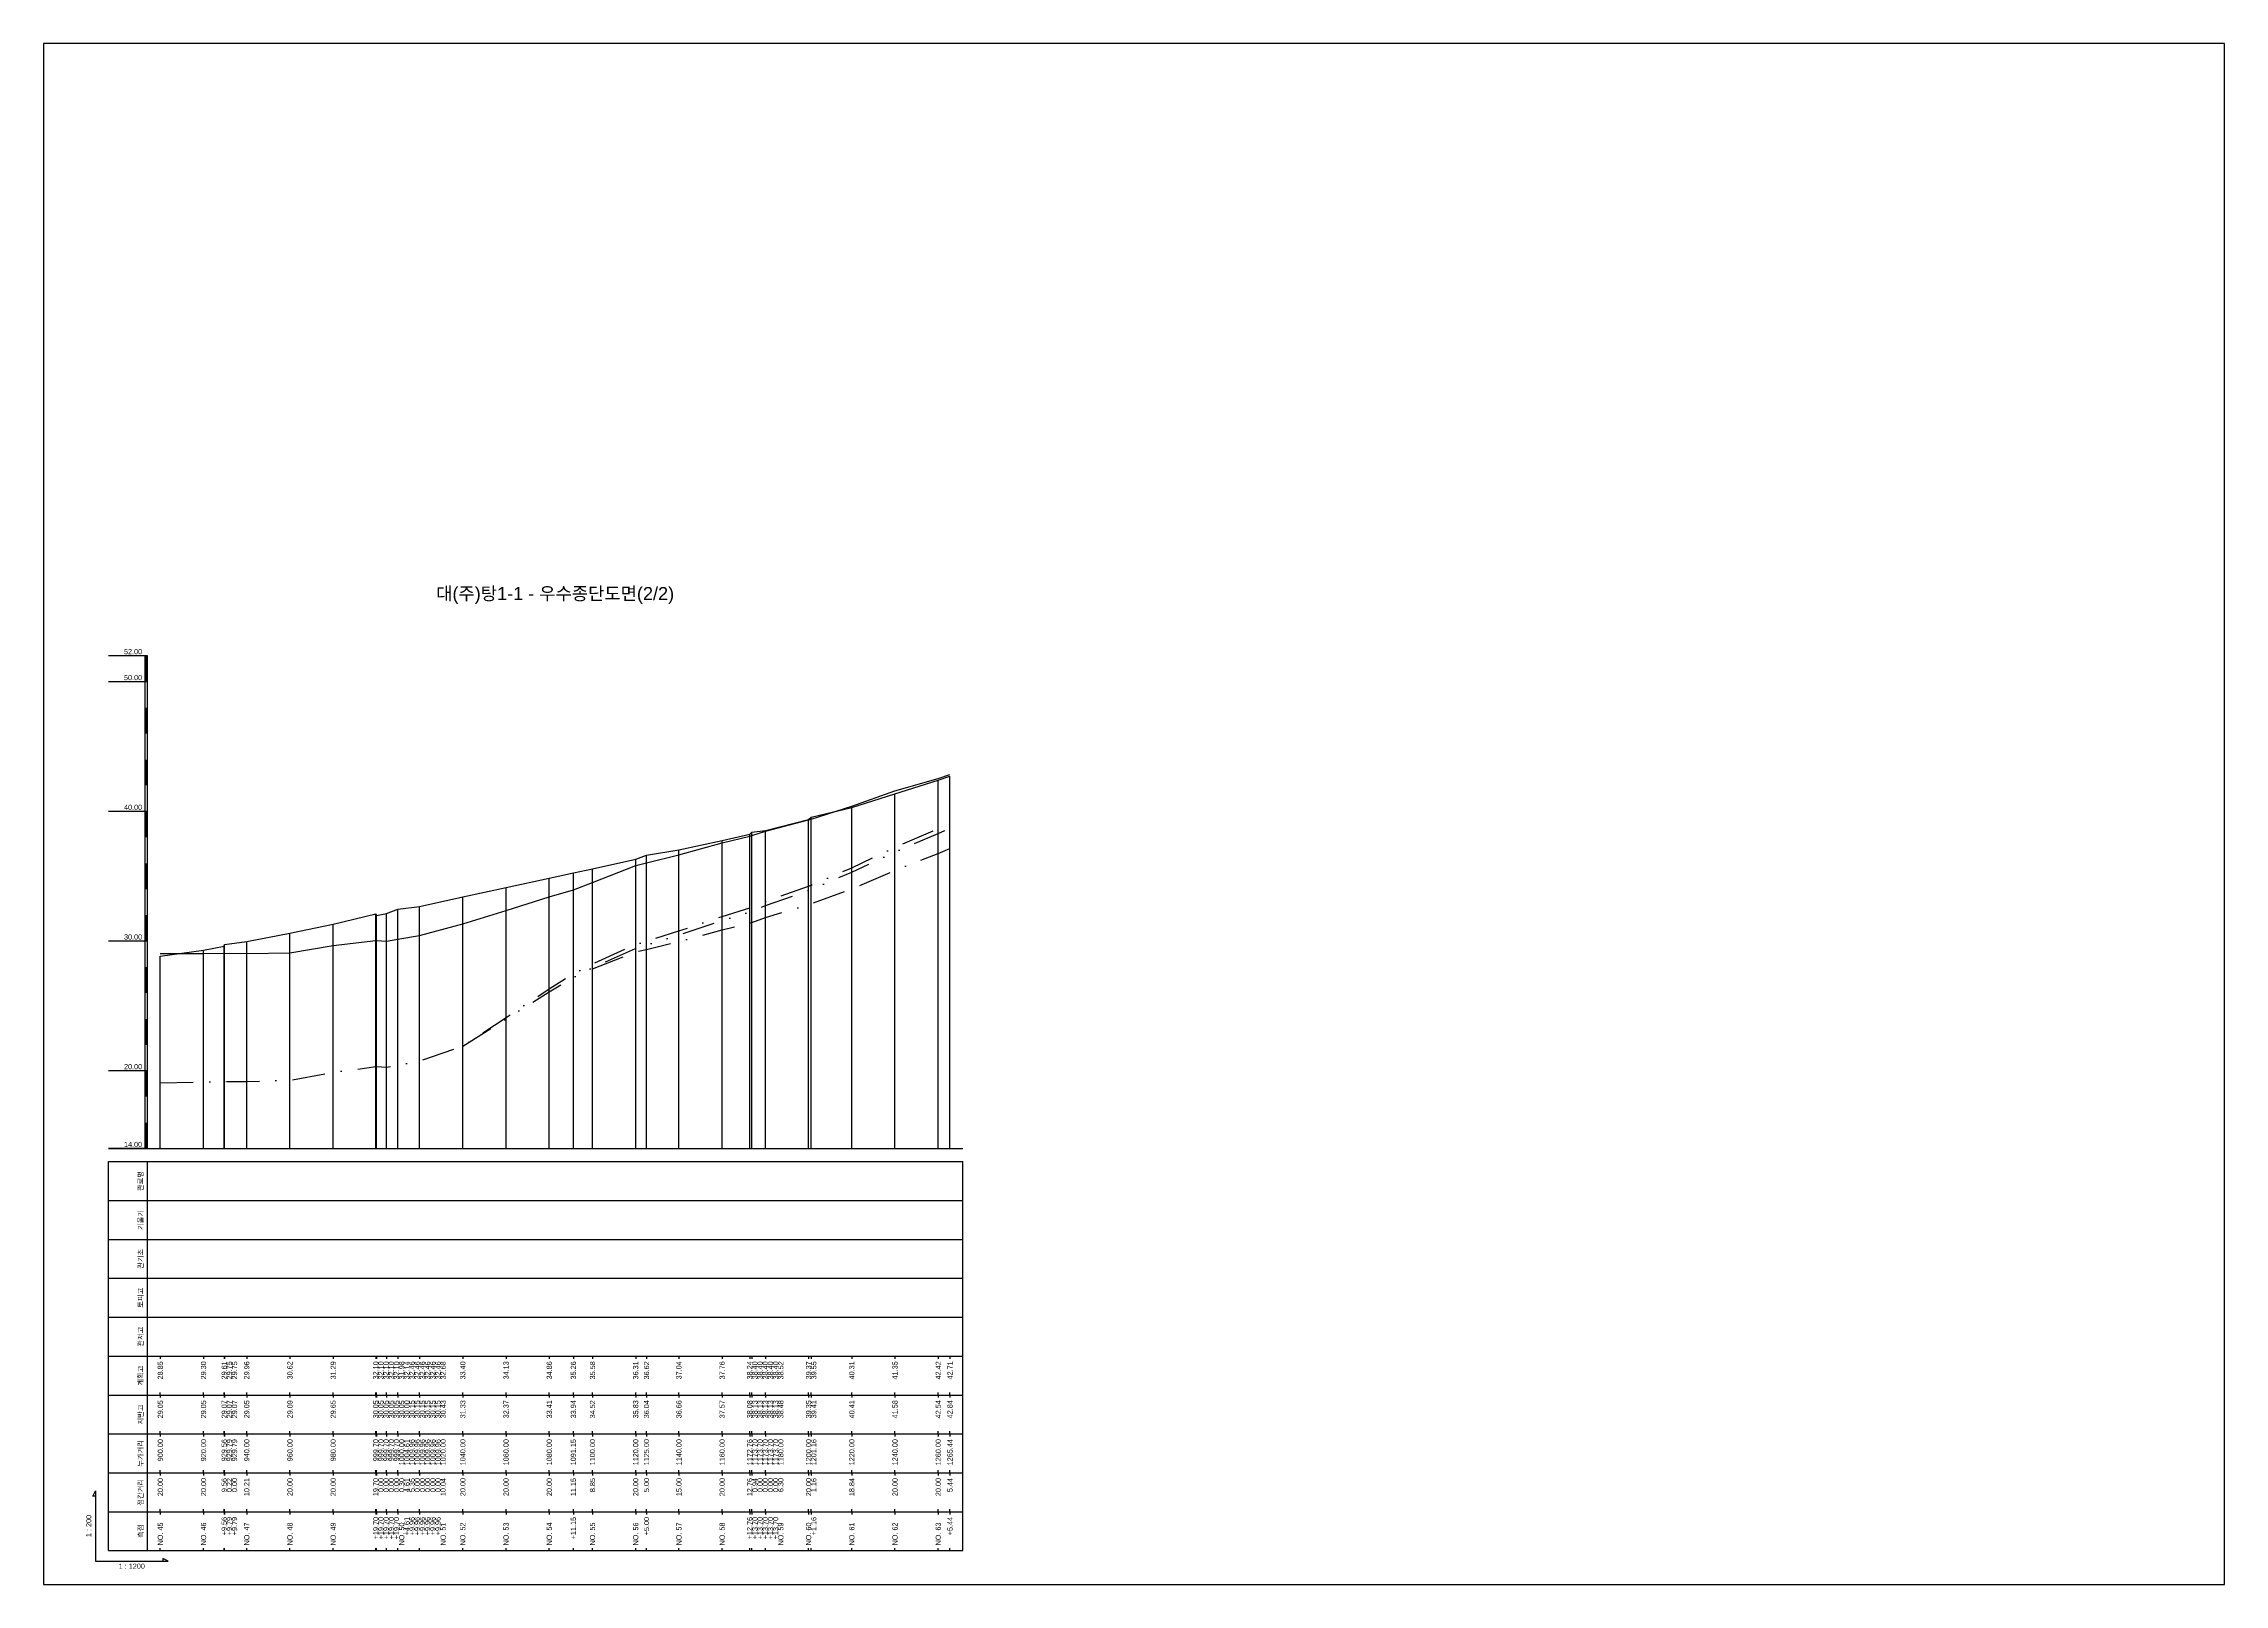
# Model space of a CAD drawing. Header units: millimetres. Extents: x -7351 to 135086, y 1419 to 5643.
# Drawn here: x 54688 to 55529, y 1419 to 2013 of the extents above; entities that cross this region are included whole.
import ezdxf
from ezdxf.enums import TextEntityAlignment as Align

# ---------------------------------------------------------------- set-up
doc = ezdxf.new("R2010")
doc.units = ezdxf.units.MM
for name, pattern in [('BORDER', [44.45, 12.7, -6.35, 12.7, -6.35, 0, -6.35]), ('DASHDOT', [25.4, 12.7, -6.35, 0, -6.35]), ('DIVIDE', [31.75, 12.7, -6.35, 0, -6.35, 0, -6.35])]:
    doc.linetypes.add(name, pattern=pattern)
for name, color, linetype in [('KZ_종단_계획선', 1, 'Continuous'), ('KZ_종단_노선명', 7, 'Continuous'), ('KZ_종단_도각', 7, 'Continuous'), ('KZ_종단_수직선', 7, 'Continuous'), ('KZ_종단_암선1', 56, 'DASHDOT'), ('KZ_종단_암선2', 4, 'DIVIDE'), ('KZ_종단_암선3', 6, 'BORDER'), ('KZ_종단_지반선', 3, 'Continuous'), ('KZ_종단_테이블문자', 7, 'Continuous'), ('KZ_종단_테이블선', 7, 'Continuous'), ('KZ_종단_폴대', 7, 'Continuous')]:
    doc.layers.add(name, color=color, linetype=linetype)
doc.styles.get("Standard").update_dxf_attribs({"font": 'arial.ttf'})

msp = doc.modelspace()

# ---------------------------------------------------------------- linework, layer by layer
at = {"layer": 'KZ_종단_계획선'}
msp.add_lwpolyline([(54733.36, 1661.27), (54733.36, 1661.27), (54750.03, 1663.52), (54758, 1665.07), (54758.18, 1665.77), (54758.18, 1665.77), (54766.69, 1666.82), (54783.36, 1670.16), (54800.03, 1673.51), (54816.45, 1677.53), (54816.45, 1677.53), (54816.45, 1677.53), (54816.45, 1677.53), (54816.45, 1677.53), (54816.69, 1676.91), (54820.53, 1677.72), (54824.99, 1679.32), (54824.99, 1679.32), (54824.99, 1679.32), (54824.99, 1679.32), (54824.99, 1679.32), (54824.99, 1679.32), (54833.36, 1680.44), (54850.03, 1684.06), (54866.69, 1687.69), (54883.36, 1691.32), (54892.66, 1693.35), (54900.03, 1694.96), (54916.69, 1698.59), (54920.86, 1700.16), (54933.36, 1702.22), (54950.03, 1705.86), (54960.66, 1708.21), (54961.45, 1709.06), (54961.45, 1709.06), (54961.45, 1709.06), (54961.45, 1709.06), (54961.45, 1709.06), (54966.69, 1709.63), (54983.36, 1713.87), (54984.33, 1714.81), (55000.03, 1718.6), (55016.69, 1723.79), (55033.36, 1729.13), (55037.89, 1730.58)], dxfattribs=at)
at = {"layer": 'KZ_종단_도각'}
msp.add_lwpolyline([(54688.36, 1419.04), (55529.36, 1419.04), (55529.36, 2013.04), (54688.36, 2013.04)], close=True, dxfattribs=at)
at = {"layer": 'KZ_종단_수직선'}
for p, q in [((55033.36, 1587.04), (55033.36, 1729.13)), ((55037.89, 1587.04), (55037.89, 1730.58)), ((55000.03, 1587.04), (55000.03, 1718.6)), ((55016.69, 1587.04), (55016.69, 1723.79)), ((54960.66, 1587.04), (54960.66, 1708.21)), ((54961.44, 1587.04), (54961.44, 1709.06)), ((54961.44, 1587.04), (54961.44, 1709.06)), ((54961.44, 1587.04), (54961.44, 1709.06)), ((54961.44, 1587.04), (54961.44, 1709.06)), ((54961.44, 1587.04), (54961.44, 1709.06)), ((54966.69, 1587.04), (54966.69, 1709.63)), ((54983.36, 1587.04), (54983.36, 1713.87)), ((54984.33, 1587.04), (54984.33, 1714.81)), ((54920.86, 1587.04), (54920.86, 1700.16)), ((54933.36, 1587.04), (54933.36, 1702.22)), ((54950.03, 1587.04), (54950.03, 1705.86)), ((54883.36, 1587.04), (54883.36, 1691.32)), ((54892.65, 1587.04), (54892.65, 1693.35)), ((54900.03, 1587.04), (54900.03, 1694.96)), ((54916.69, 1587.04), (54916.69, 1698.59)), ((54850.03, 1587.04), (54850.03, 1684.06)), ((54866.69, 1587.04), (54866.69, 1687.69)), ((54816.44, 1587.04), (54816.44, 1677.53)), ((54816.44, 1587.04), (54816.44, 1677.53)), ((54816.44, 1587.04), (54816.44, 1677.53)), ((54816.44, 1587.04), (54816.44, 1677.53)), ((54816.44, 1587.04), (54816.44, 1677.53)), ((54816.69, 1587.04), (54816.69, 1676.91)), ((54820.53, 1587.04), (54820.53, 1677.72)), ((54824.99, 1587.04), (54824.99, 1679.32)), ((54824.99, 1587.04), (54824.99, 1679.32)), ((54824.99, 1587.04), (54824.99, 1679.32)), ((54824.99, 1587.04), (54824.99, 1679.32)), ((54824.99, 1587.04), (54824.99, 1679.32)), ((54824.99, 1587.04), (54824.99, 1679.32)), ((54833.36, 1587.04), (54833.36, 1680.44)), ((54758.18, 1587.04), (54758.18, 1665.77)), ((54758.18, 1587.04), (54758.18, 1665.77)), ((54766.69, 1587.04), (54766.69, 1666.82)), ((54783.36, 1587.04), (54783.36, 1670.16)), ((54800.03, 1587.04), (54800.03, 1673.51)), ((54733.36, 1587.04), (54733.36, 1661.27)), ((54750.03, 1587.04), (54750.03, 1663.52)), ((54757.99, 1587.04), (54757.99, 1665.07))]:
    msp.add_line(p, q, dxfattribs=at)
at = {"layer": 'KZ_종단_암선1', "flags": 128}
msp.add_lwpolyline([(54733.36, 1612.46), (54750.03, 1612.66), (54757.99, 1612.88), (54758.18, 1612.88), (54758.18, 1612.88), (54766.69, 1612.95), (54783.36, 1613.37), (54800.03, 1616.43), (54816.44, 1618.64), (54816.44, 1618.64), (54816.44, 1618.64), (54816.44, 1618.64), (54816.44, 1618.64), (54816.69, 1618.67), (54820.53, 1618.43), (54824.99, 1619.25), (54824.99, 1619.25), (54824.99, 1619.25), (54824.99, 1619.25), (54824.99, 1619.25), (54824.99, 1619.25), (54833.36, 1620.78), (54850.03, 1626.64), (54866.69, 1637.61), (54883.36, 1648.61), (54892.65, 1654.5), (54900.03, 1658.18), (54916.69, 1665.78), (54920.86, 1667.07), (54933.36, 1670.95), (54950.03, 1676.52), (54960.66, 1679.83), (54961.44, 1680.15), (54961.44, 1680.15), (54961.44, 1680.15), (54961.44, 1680.15), (54961.44, 1680.15), (54966.69, 1682.34), (54983.36, 1688.24), (54984.33, 1688.65), (55000.03, 1695.33), (55016.69, 1703.24), (55033.36, 1710.37), (55037.89, 1712.49)], dxfattribs=at)
at = {"layer": 'KZ_종단_암선2', "flags": 128}
msp.add_lwpolyline([(54850.03, 1626.54), (54866.69, 1637), (54883.36, 1647.49), (54892.65, 1653.1), (54900.03, 1656.73), (54916.69, 1664.29), (54920.86, 1665.58), (54933.36, 1669.43), (54950.03, 1674.98), (54960.66, 1678.26), (54961.44, 1678.58), (54961.44, 1678.58), (54961.44, 1678.58), (54961.44, 1678.58), (54961.44, 1678.58), (54966.69, 1680.75), (54983.36, 1686.6), (54984.33, 1687.01), (55000.03, 1693.62), (55016.69, 1701.45), (55033.36, 1708.48), (55037.89, 1710.58)], dxfattribs=at)
at = {"layer": 'KZ_종단_암선3', "flags": 128}
msp.add_lwpolyline([(54900.03, 1656.33), (54916.69, 1662.82), (54920.86, 1663.84), (54933.36, 1666.89), (54950.03, 1671.36), (54960.66, 1673.98), (54961.44, 1674.26), (54961.44, 1674.26), (54961.44, 1674.26), (54961.44, 1674.26), (54961.44, 1674.26), (54966.69, 1676.12), (54983.36, 1681.04), (54984.33, 1681.4), (55000.03, 1687.22), (55016.69, 1694.33), (55033.36, 1700.76), (55037.89, 1702.71)], dxfattribs=at)
at = {"layer": 'KZ_종단_지반선', "flags": 128}
msp.add_lwpolyline([(54733.36, 1662.31), (54750.03, 1662.27), (54757.99, 1662.37), (54758.18, 1662.37), (54758.18, 1662.37), (54766.69, 1662.31), (54783.36, 1662.49), (54800.03, 1665.31), (54816.44, 1667.28), (54816.44, 1667.28), (54816.44, 1667.28), (54816.44, 1667.28), (54816.44, 1667.28), (54816.69, 1667.31), (54820.53, 1667.02), (54824.99, 1667.77), (54824.99, 1667.77), (54824.99, 1667.77), (54824.99, 1667.77), (54824.99, 1667.77), (54824.99, 1667.77), (54833.36, 1669.18), (54850.03, 1673.71), (54866.69, 1678.89), (54883.36, 1684.1), (54892.65, 1686.76), (54900.03, 1689.63), (54916.69, 1696.21), (54920.86, 1697.24), (54933.36, 1700.35), (54950.03, 1704.89), (54960.66, 1707.43), (54961.44, 1707.69), (54961.44, 1707.69), (54961.44, 1707.69), (54961.44, 1707.69), (54961.44, 1707.69), (54966.69, 1709.45), (54983.36, 1713.81), (54984.33, 1714.11), (55000.03, 1719.08), (55016.69, 1724.93), (55033.36, 1729.76), (55037.89, 1731.23)], dxfattribs=at)
at = {"layer": 'KZ_종단_테이블선'}
for p, q in [((54713.36, 1587.04), (55042.89, 1587.04)), ((54713.36, 1567.04), (54713.36, 1582.04)), ((54713.36, 1582.04), (55042.89, 1582.04)), ((54728.36, 1567.04), (54728.36, 1582.04)), ((55042.89, 1567.04), (55042.89, 1582.04)), ((54713.36, 1552.04), (54713.36, 1567.04)), ((54713.36, 1567.04), (55042.89, 1567.04)), ((54728.36, 1552.04), (54728.36, 1567.04)), ((55042.89, 1552.04), (55042.89, 1567.04)), ((54713.36, 1537.04), (54713.36, 1552.04)), ((54713.36, 1552.04), (55042.89, 1552.04)), ((54728.36, 1537.04), (54728.36, 1552.04)), ((55042.89, 1537.04), (55042.89, 1552.04)), ((54713.36, 1522.04), (54713.36, 1537.04)), ((54713.36, 1537.04), (55042.89, 1537.04)), ((54728.36, 1522.04), (54728.36, 1537.04)), ((55042.89, 1522.04), (55042.89, 1537.04)), ((54713.36, 1507.04), (54713.36, 1522.04)), ((54713.36, 1522.04), (55042.89, 1522.04)), ((54728.36, 1507.04), (54728.36, 1522.04)), ((55042.89, 1507.04), (55042.89, 1522.04)), ((54713.36, 1492.04), (54713.36, 1507.04)), ((54713.36, 1507.04), (55042.89, 1507.04)), ((54728.36, 1492.04), (54728.36, 1507.04)), ((54733.36, 1507.04), (54733.36, 1506.04)), ((54750.03, 1507.04), (54750.03, 1506.04)), ((54757.99, 1507.04), (54757.99, 1506.04)), ((54758.18, 1507.04), (54758.18, 1506.04)), ((54758.18, 1507.04), (54758.18, 1506.04)), ((54766.69, 1507.04), (54766.69, 1506.04)), ((54783.36, 1507.04), (54783.36, 1506.04)), ((54800.03, 1507.04), (54800.03, 1506.04)), ((54816.44, 1507.04), (54816.44, 1506.04)), ((54816.44, 1507.04), (54816.44, 1506.04)), ((54816.44, 1507.04), (54816.44, 1506.04)), ((54816.44, 1507.04), (54816.44, 1506.04)), ((54816.44, 1507.04), (54816.44, 1506.04)), ((54816.69, 1507.04), (54816.69, 1506.04)), ((54820.53, 1507.04), (54820.53, 1506.04)), ((54824.99, 1507.04), (54824.99, 1506.04)), ((54824.99, 1507.04), (54824.99, 1506.04)), ((54824.99, 1507.04), (54824.99, 1506.04)), ((54824.99, 1507.04), (54824.99, 1506.04)), ((54824.99, 1507.04), (54824.99, 1506.04)), ((54824.99, 1507.04), (54824.99, 1506.04)), ((54833.36, 1507.04), (54833.36, 1506.04)), ((54850.03, 1507.04), (54850.03, 1506.04)), ((54866.69, 1507.04), (54866.69, 1506.04)), ((54883.36, 1507.04), (54883.36, 1506.04)), ((54892.65, 1507.04), (54892.65, 1506.04)), ((54900.03, 1507.04), (54900.03, 1506.04)), ((54916.69, 1507.04), (54916.69, 1506.04)), ((54920.86, 1507.04), (54920.86, 1506.04)), ((54933.36, 1507.04), (54933.36, 1506.04)), ((54950.03, 1507.04), (54950.03, 1506.04)), ((54960.66, 1507.04), (54960.66, 1506.04)), ((54961.44, 1507.04), (54961.44, 1506.04)), ((54961.44, 1507.04), (54961.44, 1506.04)), ((54961.44, 1507.04), (54961.44, 1506.04)), ((54961.44, 1507.04), (54961.44, 1506.04)), ((54961.44, 1507.04), (54961.44, 1506.04)), ((54966.69, 1507.04), (54966.69, 1506.04)), ((54983.36, 1507.04), (54983.36, 1506.04)), ((54984.33, 1507.04), (54984.33, 1506.04)), ((55000.03, 1507.04), (55000.03, 1506.04)), ((55016.69, 1507.04), (55016.69, 1506.04)), ((55033.36, 1507.04), (55033.36, 1506.04)), ((55037.89, 1507.04), (55037.89, 1506.04)), ((55042.89, 1492.04), (55042.89, 1507.04)), ((54713.36, 1477.04), (54713.36, 1492.04)), ((54713.36, 1492.04), (55042.89, 1492.04)), ((54728.36, 1477.04), (54728.36, 1492.04)), ((54733.36, 1492.04), (54733.36, 1493.04)), ((54733.36, 1492.04), (54733.36, 1491.04)), ((54750.03, 1492.04), (54750.03, 1493.04)), ((54750.03, 1492.04), (54750.03, 1491.04)), ((54757.99, 1492.04), (54757.99, 1493.04)), ((54757.99, 1492.04), (54757.99, 1491.04)), ((54758.18, 1492.04), (54758.18, 1493.04)), ((54758.18, 1492.04), (54758.18, 1493.04)), ((54758.18, 1492.04), (54758.18, 1491.04)), ((54758.18, 1492.04), (54758.18, 1491.04)), ((54766.69, 1492.04), (54766.69, 1493.04)), ((54766.69, 1492.04), (54766.69, 1491.04)), ((54783.36, 1492.04), (54783.36, 1493.04)), ((54783.36, 1492.04), (54783.36, 1491.04)), ((54800.03, 1492.04), (54800.03, 1493.04)), ((54800.03, 1492.04), (54800.03, 1491.04)), ((54816.44, 1492.04), (54816.44, 1493.04)), ((54816.44, 1492.04), (54816.44, 1493.04)), ((54816.44, 1492.04), (54816.44, 1493.04)), ((54816.44, 1492.04), (54816.44, 1493.04)), ((54816.44, 1492.04), (54816.44, 1493.04)), ((54816.44, 1492.04), (54816.44, 1491.04)), ((54816.44, 1492.04), (54816.44, 1491.04)), ((54816.44, 1492.04), (54816.44, 1491.04)), ((54816.44, 1492.04), (54816.44, 1491.04)), ((54816.44, 1492.04), (54816.44, 1491.04)), ((54816.69, 1492.04), (54816.69, 1493.04)), ((54816.69, 1492.04), (54816.69, 1491.04)), ((54820.53, 1492.04), (54820.53, 1493.04)), ((54820.53, 1492.04), (54820.53, 1491.04)), ((54824.99, 1492.04), (54824.99, 1493.04)), ((54824.99, 1492.04), (54824.99, 1493.04)), ((54824.99, 1492.04), (54824.99, 1493.04)), ((54824.99, 1492.04), (54824.99, 1493.04)), ((54824.99, 1492.04), (54824.99, 1493.04)), ((54824.99, 1492.04), (54824.99, 1493.04)), ((54824.99, 1492.04), (54824.99, 1491.04)), ((54824.99, 1492.04), (54824.99, 1491.04)), ((54824.99, 1492.04), (54824.99, 1491.04)), ((54824.99, 1492.04), (54824.99, 1491.04)), ((54824.99, 1492.04), (54824.99, 1491.04)), ((54824.99, 1492.04), (54824.99, 1491.04)), ((54833.36, 1492.04), (54833.36, 1493.04)), ((54833.36, 1492.04), (54833.36, 1491.04)), ((54850.03, 1492.04), (54850.03, 1493.04)), ((54850.03, 1492.04), (54850.03, 1491.04)), ((54866.69, 1492.04), (54866.69, 1493.04)), ((54866.69, 1492.04), (54866.69, 1491.04)), ((54883.36, 1492.04), (54883.36, 1493.04)), ((54883.36, 1492.04), (54883.36, 1491.04)), ((54892.65, 1492.04), (54892.65, 1493.04)), ((54892.65, 1492.04), (54892.65, 1491.04)), ((54900.03, 1492.04), (54900.03, 1493.04)), ((54900.03, 1492.04), (54900.03, 1491.04)), ((54916.69, 1492.04), (54916.69, 1493.04)), ((54916.69, 1492.04), (54916.69, 1491.04)), ((54920.86, 1492.04), (54920.86, 1493.04)), ((54920.86, 1492.04), (54920.86, 1491.04)), ((54933.36, 1492.04), (54933.36, 1493.04)), ((54933.36, 1492.04), (54933.36, 1491.04)), ((54950.03, 1492.04), (54950.03, 1493.04)), ((54950.03, 1492.04), (54950.03, 1491.04)), ((54960.66, 1492.04), (54960.66, 1493.04)), ((54960.66, 1492.04), (54960.66, 1491.04)), ((54961.44, 1492.04), (54961.44, 1493.04)), ((54961.44, 1492.04), (54961.44, 1493.04)), ((54961.44, 1492.04), (54961.44, 1493.04)), ((54961.44, 1492.04), (54961.44, 1493.04)), ((54961.44, 1492.04), (54961.44, 1493.04)), ((54961.44, 1492.04), (54961.44, 1491.04)), ((54961.44, 1492.04), (54961.44, 1491.04)), ((54961.44, 1492.04), (54961.44, 1491.04)), ((54961.44, 1492.04), (54961.44, 1491.04)), ((54961.44, 1492.04), (54961.44, 1491.04)), ((54966.69, 1492.04), (54966.69, 1493.04)), ((54966.69, 1492.04), (54966.69, 1491.04)), ((54983.36, 1492.04), (54983.36, 1493.04)), ((54983.36, 1492.04), (54983.36, 1491.04)), ((54984.33, 1492.04), (54984.33, 1493.04)), ((54984.33, 1492.04), (54984.33, 1491.04)), ((55000.03, 1492.04), (55000.03, 1493.04)), ((55000.03, 1492.04), (55000.03, 1491.04)), ((55016.69, 1492.04), (55016.69, 1493.04)), ((55016.69, 1492.04), (55016.69, 1491.04)), ((55033.36, 1492.04), (55033.36, 1493.04)), ((55033.36, 1492.04), (55033.36, 1491.04)), ((55037.89, 1492.04), (55037.89, 1493.04)), ((55037.89, 1492.04), (55037.89, 1491.04)), ((55042.89, 1477.04), (55042.89, 1492.04)), ((54713.36, 1462.04), (54713.36, 1477.04)), ((54713.36, 1477.04), (55042.89, 1477.04)), ((54728.36, 1462.04), (54728.36, 1477.04)), ((54733.36, 1477.04), (54733.36, 1478.04)), ((54733.36, 1477.04), (54733.36, 1476.04)), ((54750.03, 1477.04), (54750.03, 1478.04)), ((54750.03, 1477.04), (54750.03, 1476.04)), ((54757.99, 1477.04), (54757.99, 1478.04)), ((54757.99, 1477.04), (54757.99, 1476.04)), ((54758.18, 1477.04), (54758.18, 1478.04)), ((54758.18, 1477.04), (54758.18, 1478.04)), ((54758.18, 1477.04), (54758.18, 1476.04)), ((54758.18, 1477.04), (54758.18, 1476.04)), ((54766.69, 1477.04), (54766.69, 1478.04)), ((54766.69, 1477.04), (54766.69, 1476.04)), ((54783.36, 1477.04), (54783.36, 1478.04)), ((54783.36, 1477.04), (54783.36, 1476.04)), ((54800.03, 1477.04), (54800.03, 1478.04)), ((54800.03, 1477.04), (54800.03, 1476.04)), ((54816.44, 1477.04), (54816.44, 1478.04)), ((54816.44, 1477.04), (54816.44, 1478.04)), ((54816.44, 1477.04), (54816.44, 1478.04)), ((54816.44, 1477.04), (54816.44, 1478.04)), ((54816.44, 1477.04), (54816.44, 1478.04)), ((54816.44, 1477.04), (54816.44, 1476.04)), ((54816.44, 1477.04), (54816.44, 1476.04)), ((54816.44, 1477.04), (54816.44, 1476.04)), ((54816.44, 1477.04), (54816.44, 1476.04)), ((54816.44, 1477.04), (54816.44, 1476.04)), ((54816.69, 1477.04), (54816.69, 1478.04)), ((54816.69, 1477.04), (54816.69, 1476.04)), ((54820.53, 1477.04), (54820.53, 1478.04)), ((54820.53, 1477.04), (54820.53, 1476.04)), ((54824.99, 1477.04), (54824.99, 1478.04)), ((54824.99, 1477.04), (54824.99, 1478.04)), ((54824.99, 1477.04), (54824.99, 1478.04)), ((54824.99, 1477.04), (54824.99, 1478.04)), ((54824.99, 1477.04), (54824.99, 1478.04)), ((54824.99, 1477.04), (54824.99, 1478.04)), ((54824.99, 1477.04), (54824.99, 1476.04)), ((54824.99, 1477.04), (54824.99, 1476.04)), ((54824.99, 1477.04), (54824.99, 1476.04)), ((54824.99, 1477.04), (54824.99, 1476.04)), ((54824.99, 1477.04), (54824.99, 1476.04)), ((54824.99, 1477.04), (54824.99, 1476.04)), ((54833.36, 1477.04), (54833.36, 1478.04)), ((54833.36, 1477.04), (54833.36, 1476.04)), ((54850.03, 1477.04), (54850.03, 1478.04)), ((54850.03, 1477.04), (54850.03, 1476.04)), ((54866.69, 1477.04), (54866.69, 1478.04)), ((54866.69, 1477.04), (54866.69, 1476.04)), ((54883.36, 1477.04), (54883.36, 1478.04)), ((54883.36, 1477.04), (54883.36, 1476.04)), ((54892.65, 1477.04), (54892.65, 1478.04)), ((54892.65, 1477.04), (54892.65, 1476.04)), ((54900.03, 1477.04), (54900.03, 1478.04)), ((54900.03, 1477.04), (54900.03, 1476.04)), ((54916.69, 1477.04), (54916.69, 1478.04)), ((54916.69, 1477.04), (54916.69, 1476.04)), ((54920.86, 1477.04), (54920.86, 1478.04)), ((54920.86, 1477.04), (54920.86, 1476.04)), ((54933.36, 1477.04), (54933.36, 1478.04)), ((54933.36, 1477.04), (54933.36, 1476.04)), ((54950.03, 1477.04), (54950.03, 1478.04)), ((54950.03, 1477.04), (54950.03, 1476.04)), ((54960.66, 1477.04), (54960.66, 1478.04)), ((54960.66, 1477.04), (54960.66, 1476.04)), ((54961.44, 1477.04), (54961.44, 1478.04)), ((54961.44, 1477.04), (54961.44, 1478.04)), ((54961.44, 1477.04), (54961.44, 1478.04)), ((54961.44, 1477.04), (54961.44, 1478.04)), ((54961.44, 1477.04), (54961.44, 1478.04)), ((54961.44, 1477.04), (54961.44, 1476.04)), ((54961.44, 1477.04), (54961.44, 1476.04)), ((54961.44, 1477.04), (54961.44, 1476.04)), ((54961.44, 1477.04), (54961.44, 1476.04)), ((54961.44, 1477.04), (54961.44, 1476.04)), ((54966.69, 1477.04), (54966.69, 1478.04)), ((54966.69, 1477.04), (54966.69, 1476.04)), ((54983.36, 1477.04), (54983.36, 1478.04)), ((54983.36, 1477.04), (54983.36, 1476.04)), ((54984.33, 1477.04), (54984.33, 1478.04)), ((54984.33, 1477.04), (54984.33, 1476.04)), ((55000.03, 1477.04), (55000.03, 1478.04)), ((55000.03, 1477.04), (55000.03, 1476.04)), ((55016.69, 1477.04), (55016.69, 1478.04)), ((55016.69, 1477.04), (55016.69, 1476.04)), ((55033.36, 1477.04), (55033.36, 1478.04)), ((55033.36, 1477.04), (55033.36, 1476.04)), ((55037.89, 1477.04), (55037.89, 1478.04)), ((55037.89, 1477.04), (55037.89, 1476.04)), ((55042.89, 1462.04), (55042.89, 1477.04)), ((54713.36, 1447.04), (54713.36, 1462.04)), ((54713.36, 1462.04), (55042.89, 1462.04)), ((54728.36, 1447.04), (54728.36, 1462.04)), ((54733.36, 1462.04), (54733.36, 1463.04)), ((54733.36, 1462.04), (54733.36, 1461.04)), ((54750.03, 1462.04), (54750.03, 1463.04)), ((54750.03, 1462.04), (54750.03, 1461.04)), ((54757.99, 1462.04), (54757.99, 1463.04)), ((54757.99, 1462.04), (54757.99, 1461.04)), ((54758.18, 1462.04), (54758.18, 1463.04)), ((54758.18, 1462.04), (54758.18, 1463.04)), ((54758.18, 1462.04), (54758.18, 1461.04)), ((54758.18, 1462.04), (54758.18, 1461.04)), ((54766.69, 1462.04), (54766.69, 1463.04)), ((54766.69, 1462.04), (54766.69, 1461.04)), ((54783.36, 1462.04), (54783.36, 1463.04)), ((54783.36, 1462.04), (54783.36, 1461.04)), ((54800.03, 1462.04), (54800.03, 1463.04)), ((54800.03, 1462.04), (54800.03, 1461.04)), ((54816.44, 1462.04), (54816.44, 1463.04)), ((54816.44, 1462.04), (54816.44, 1463.04)), ((54816.44, 1462.04), (54816.44, 1463.04)), ((54816.44, 1462.04), (54816.44, 1463.04)), ((54816.44, 1462.04), (54816.44, 1463.04)), ((54816.44, 1462.04), (54816.44, 1461.04)), ((54816.44, 1462.04), (54816.44, 1461.04)), ((54816.44, 1462.04), (54816.44, 1461.04)), ((54816.44, 1462.04), (54816.44, 1461.04)), ((54816.44, 1462.04), (54816.44, 1461.04)), ((54816.69, 1462.04), (54816.69, 1463.04)), ((54816.69, 1462.04), (54816.69, 1461.04)), ((54820.53, 1462.04), (54820.53, 1463.04)), ((54820.53, 1462.04), (54820.53, 1461.04)), ((54824.99, 1462.04), (54824.99, 1463.04)), ((54824.99, 1462.04), (54824.99, 1463.04)), ((54824.99, 1462.04), (54824.99, 1463.04)), ((54824.99, 1462.04), (54824.99, 1463.04)), ((54824.99, 1462.04), (54824.99, 1463.04)), ((54824.99, 1462.04), (54824.99, 1463.04)), ((54824.99, 1462.04), (54824.99, 1461.04)), ((54824.99, 1462.04), (54824.99, 1461.04)), ((54824.99, 1462.04), (54824.99, 1461.04)), ((54824.99, 1462.04), (54824.99, 1461.04)), ((54824.99, 1462.04), (54824.99, 1461.04)), ((54824.99, 1462.04), (54824.99, 1461.04)), ((54833.36, 1462.04), (54833.36, 1463.04)), ((54833.36, 1462.04), (54833.36, 1461.04)), ((54850.03, 1462.04), (54850.03, 1463.04)), ((54850.03, 1462.04), (54850.03, 1461.04)), ((54866.69, 1462.04), (54866.69, 1463.04)), ((54866.69, 1462.04), (54866.69, 1461.04)), ((54883.36, 1462.04), (54883.36, 1463.04)), ((54883.36, 1462.04), (54883.36, 1461.04)), ((54892.65, 1462.04), (54892.65, 1463.04)), ((54892.65, 1462.04), (54892.65, 1461.04)), ((54900.03, 1462.04), (54900.03, 1463.04)), ((54900.03, 1462.04), (54900.03, 1461.04)), ((54916.69, 1462.04), (54916.69, 1463.04)), ((54916.69, 1462.04), (54916.69, 1461.04)), ((54920.86, 1462.04), (54920.86, 1463.04)), ((54920.86, 1462.04), (54920.86, 1461.04)), ((54933.36, 1462.04), (54933.36, 1463.04)), ((54933.36, 1462.04), (54933.36, 1461.04)), ((54950.03, 1462.04), (54950.03, 1463.04)), ((54950.03, 1462.04), (54950.03, 1461.04)), ((54960.66, 1462.04), (54960.66, 1463.04)), ((54960.66, 1462.04), (54960.66, 1461.04)), ((54961.44, 1462.04), (54961.44, 1463.04)), ((54961.44, 1462.04), (54961.44, 1463.04)), ((54961.44, 1462.04), (54961.44, 1463.04)), ((54961.44, 1462.04), (54961.44, 1463.04)), ((54961.44, 1462.04), (54961.44, 1463.04)), ((54961.44, 1462.04), (54961.44, 1461.04)), ((54961.44, 1462.04), (54961.44, 1461.04)), ((54961.44, 1462.04), (54961.44, 1461.04)), ((54961.44, 1462.04), (54961.44, 1461.04)), ((54961.44, 1462.04), (54961.44, 1461.04)), ((54966.69, 1462.04), (54966.69, 1463.04)), ((54966.69, 1462.04), (54966.69, 1461.04)), ((54983.36, 1462.04), (54983.36, 1463.04)), ((54983.36, 1462.04), (54983.36, 1461.04)), ((54984.33, 1462.04), (54984.33, 1463.04)), ((54984.33, 1462.04), (54984.33, 1461.04)), ((55000.03, 1462.04), (55000.03, 1463.04)), ((55000.03, 1462.04), (55000.03, 1461.04)), ((55016.69, 1462.04), (55016.69, 1463.04)), ((55016.69, 1462.04), (55016.69, 1461.04)), ((55033.36, 1462.04), (55033.36, 1463.04)), ((55033.36, 1462.04), (55033.36, 1461.04)), ((55037.89, 1462.04), (55037.89, 1463.04)), ((55037.89, 1462.04), (55037.89, 1461.04)), ((55042.89, 1447.04), (55042.89, 1462.04)), ((54713.36, 1432.04), (54713.36, 1447.04)), ((54713.36, 1447.04), (55042.89, 1447.04)), ((54728.36, 1432.04), (54728.36, 1447.04)), ((54733.36, 1447.04), (54733.36, 1448.04)), ((54733.36, 1447.04), (54733.36, 1446.04)), ((54750.03, 1447.04), (54750.03, 1448.04)), ((54750.03, 1447.04), (54750.03, 1446.04)), ((54757.99, 1447.04), (54757.99, 1448.04)), ((54757.99, 1447.04), (54757.99, 1446.04)), ((54758.18, 1447.04), (54758.18, 1448.04)), ((54758.18, 1447.04), (54758.18, 1448.04)), ((54758.18, 1447.04), (54758.18, 1446.04)), ((54758.18, 1447.04), (54758.18, 1446.04)), ((54766.69, 1447.04), (54766.69, 1448.04)), ((54766.69, 1447.04), (54766.69, 1446.04)), ((54783.36, 1447.04), (54783.36, 1448.04)), ((54783.36, 1447.04), (54783.36, 1446.04)), ((54800.03, 1447.04), (54800.03, 1448.04)), ((54800.03, 1447.04), (54800.03, 1446.04)), ((54816.44, 1447.04), (54816.44, 1448.04)), ((54816.44, 1447.04), (54816.44, 1448.04)), ((54816.44, 1447.04), (54816.44, 1448.04)), ((54816.44, 1447.04), (54816.44, 1448.04)), ((54816.44, 1447.04), (54816.44, 1448.04)), ((54816.44, 1447.04), (54816.44, 1446.04)), ((54816.44, 1447.04), (54816.44, 1446.04)), ((54816.44, 1447.04), (54816.44, 1446.04)), ((54816.44, 1447.04), (54816.44, 1446.04)), ((54816.44, 1447.04), (54816.44, 1446.04)), ((54816.69, 1447.04), (54816.69, 1448.04)), ((54816.69, 1447.04), (54816.69, 1446.04)), ((54820.53, 1447.04), (54820.53, 1448.04)), ((54820.53, 1447.04), (54820.53, 1446.04)), ((54824.99, 1447.04), (54824.99, 1448.04)), ((54824.99, 1447.04), (54824.99, 1448.04)), ((54824.99, 1447.04), (54824.99, 1448.04)), ((54824.99, 1447.04), (54824.99, 1448.04)), ((54824.99, 1447.04), (54824.99, 1448.04)), ((54824.99, 1447.04), (54824.99, 1448.04)), ((54824.99, 1447.04), (54824.99, 1446.04)), ((54824.99, 1447.04), (54824.99, 1446.04)), ((54824.99, 1447.04), (54824.99, 1446.04)), ((54824.99, 1447.04), (54824.99, 1446.04)), ((54824.99, 1447.04), (54824.99, 1446.04)), ((54824.99, 1447.04), (54824.99, 1446.04)), ((54833.36, 1447.04), (54833.36, 1448.04)), ((54833.36, 1447.04), (54833.36, 1446.04)), ((54850.03, 1447.04), (54850.03, 1448.04)), ((54850.03, 1447.04), (54850.03, 1446.04)), ((54866.69, 1447.04), (54866.69, 1448.04)), ((54866.69, 1447.04), (54866.69, 1446.04)), ((54883.36, 1447.04), (54883.36, 1448.04)), ((54883.36, 1447.04), (54883.36, 1446.04)), ((54892.65, 1447.04), (54892.65, 1448.04)), ((54892.65, 1447.04), (54892.65, 1446.04)), ((54900.03, 1447.04), (54900.03, 1448.04)), ((54900.03, 1447.04), (54900.03, 1446.04)), ((54916.69, 1447.04), (54916.69, 1448.04)), ((54916.69, 1447.04), (54916.69, 1446.04)), ((54920.86, 1447.04), (54920.86, 1448.04)), ((54920.86, 1447.04), (54920.86, 1446.04)), ((54933.36, 1447.04), (54933.36, 1448.04)), ((54933.36, 1447.04), (54933.36, 1446.04)), ((54950.03, 1447.04), (54950.03, 1448.04)), ((54950.03, 1447.04), (54950.03, 1446.04)), ((54960.66, 1447.04), (54960.66, 1448.04)), ((54960.66, 1447.04), (54960.66, 1446.04)), ((54961.44, 1447.04), (54961.44, 1448.04)), ((54961.44, 1447.04), (54961.44, 1448.04)), ((54961.44, 1447.04), (54961.44, 1448.04)), ((54961.44, 1447.04), (54961.44, 1448.04)), ((54961.44, 1447.04), (54961.44, 1448.04)), ((54961.44, 1447.04), (54961.44, 1446.04)), ((54961.44, 1447.04), (54961.44, 1446.04)), ((54961.44, 1447.04), (54961.44, 1446.04)), ((54961.44, 1447.04), (54961.44, 1446.04)), ((54961.44, 1447.04), (54961.44, 1446.04)), ((54966.69, 1447.04), (54966.69, 1448.04)), ((54966.69, 1447.04), (54966.69, 1446.04)), ((54983.36, 1447.04), (54983.36, 1448.04)), ((54983.36, 1447.04), (54983.36, 1446.04)), ((54984.33, 1447.04), (54984.33, 1448.04)), ((54984.33, 1447.04), (54984.33, 1446.04)), ((55000.03, 1447.04), (55000.03, 1448.04)), ((55000.03, 1447.04), (55000.03, 1446.04)), ((55016.69, 1447.04), (55016.69, 1448.04)), ((55016.69, 1447.04), (55016.69, 1446.04)), ((55033.36, 1447.04), (55033.36, 1448.04)), ((55033.36, 1447.04), (55033.36, 1446.04)), ((55037.89, 1447.04), (55037.89, 1448.04)), ((55037.89, 1447.04), (55037.89, 1446.04)), ((55042.89, 1432.04), (55042.89, 1447.04)), ((54713.36, 1432.04), (55042.89, 1432.04)), ((54733.36, 1432.04), (54733.36, 1433.04)), ((54750.03, 1432.04), (54750.03, 1433.04)), ((54757.99, 1432.04), (54757.99, 1433.04)), ((54758.18, 1432.04), (54758.18, 1433.04)), ((54758.18, 1432.04), (54758.18, 1433.04)), ((54766.69, 1432.04), (54766.69, 1433.04)), ((54783.36, 1432.04), (54783.36, 1433.04)), ((54800.03, 1432.04), (54800.03, 1433.04)), ((54816.44, 1432.04), (54816.44, 1433.04)), ((54816.44, 1432.04), (54816.44, 1433.04)), ((54816.44, 1432.04), (54816.44, 1433.04)), ((54816.44, 1432.04), (54816.44, 1433.04)), ((54816.44, 1432.04), (54816.44, 1433.04)), ((54816.69, 1432.04), (54816.69, 1433.04)), ((54820.53, 1432.04), (54820.53, 1433.04)), ((54824.99, 1432.04), (54824.99, 1433.04)), ((54824.99, 1432.04), (54824.99, 1433.04)), ((54824.99, 1432.04), (54824.99, 1433.04)), ((54824.99, 1432.04), (54824.99, 1433.04)), ((54824.99, 1432.04), (54824.99, 1433.04)), ((54824.99, 1432.04), (54824.99, 1433.04)), ((54833.36, 1432.04), (54833.36, 1433.04)), ((54850.03, 1432.04), (54850.03, 1433.04)), ((54866.69, 1432.04), (54866.69, 1433.04)), ((54883.36, 1432.04), (54883.36, 1433.04)), ((54892.65, 1432.04), (54892.65, 1433.04)), ((54900.03, 1432.04), (54900.03, 1433.04)), ((54916.69, 1432.04), (54916.69, 1433.04)), ((54920.86, 1432.04), (54920.86, 1433.04)), ((54933.36, 1432.04), (54933.36, 1433.04)), ((54950.03, 1432.04), (54950.03, 1433.04)), ((54960.66, 1432.04), (54960.66, 1433.04)), ((54961.44, 1432.04), (54961.44, 1433.04)), ((54961.44, 1432.04), (54961.44, 1433.04)), ((54961.44, 1432.04), (54961.44, 1433.04)), ((54961.44, 1432.04), (54961.44, 1433.04)), ((54961.44, 1432.04), (54961.44, 1433.04)), ((54966.69, 1432.04), (54966.69, 1433.04)), ((54983.36, 1432.04), (54983.36, 1433.04)), ((54984.33, 1432.04), (54984.33, 1433.04)), ((55000.03, 1432.04), (55000.03, 1433.04)), ((55016.69, 1432.04), (55016.69, 1433.04)), ((55033.36, 1432.04), (55033.36, 1433.04)), ((55037.89, 1432.04), (55037.89, 1433.04))]:
    msp.add_line(p, q, dxfattribs=at)
msp.add_lwpolyline([(54708.36, 1453.04), (54707.36, 1453.04), (54708.36, 1455.04), (54708.36, 1428.04), (54736.36, 1428.04), (54734.36, 1429.04), (54734.36, 1428.04)], dxfattribs=at)
at = {"layer": 'KZ_종단_폴대'}
for p, q in [((54728.36, 1777.04), (54713.36, 1777.04)), ((54728.36, 1767.04), (54713.36, 1767.04)), ((54728.36, 1717.04), (54713.36, 1717.04)), ((54728.36, 1667.04), (54713.36, 1667.04)), ((54728.36, 1617.04), (54713.36, 1617.04)), ((54728.36, 1587.04), (54713.36, 1587.04))]:
    msp.add_line(p, q, dxfattribs=at)
for points in [[(54727.86, 1767.04, 1, 1, 0), (54727.86, 1777.04, 1, 1, 0)], [(54727.86, 1747.04, 1, 1, 0), (54727.86, 1757.04, 1, 1, 0)], [(54727.86, 1727.04, 1, 1, 0), (54727.86, 1737.04, 1, 1, 0)], [(54727.86, 1707.04, 1, 1, 0), (54727.86, 1717.04, 1, 1, 0)], [(54727.86, 1687.04, 1, 1, 0), (54727.86, 1697.04, 1, 1, 0)], [(54727.86, 1667.04, 1, 1, 0), (54727.86, 1677.04, 1, 1, 0)], [(54727.86, 1647.04, 1, 1, 0), (54727.86, 1657.04, 1, 1, 0)], [(54727.86, 1627.04, 1, 1, 0), (54727.86, 1637.04, 1, 1, 0)], [(54727.86, 1607.04, 1, 1, 0), (54727.86, 1617.04, 1, 1, 0)], [(54727.86, 1587.04, 1, 1, 0), (54727.86, 1597.04, 1, 1, 0)]]:
    msp.add_lwpolyline(points, format="xyseb", dxfattribs=at)
msp.add_lwpolyline([(54728.36, 1587.04), (54728.36, 1777.04), (54727.36, 1777.04), (54727.36, 1587.04), (54728.36, 1587.04)], dxfattribs=at)

# ---------------------------------------------------------------- texts
at = {"layer": 'KZ_종단_노선명'}
msp.add_text('대(주)탕1-1 - 우수종단도면(2/2)', height=5, dxfattribs=at).set_placement((54885.63, 1797.04), align=Align.BOTTOM_CENTER)
at = {"layer": 'KZ_종단_테이블문자'}
for s, p in [('28.85', (54733.36, 1505.04)), ('29.30', (54750.03, 1505.04)), ('29.61', (54757.99, 1505.04)), ('29.75', (54759.99, 1505.04)), ('29.75', (54761.99, 1505.04)), ('29.96', (54766.69, 1505.04)), ('30.62', (54783.36, 1505.04)), ('31.29', (54800.03, 1505.04)), ('32.10', (54816.44, 1505.04)), ('32.10', (54818.44, 1505.04)), ('32.10', (54820.44, 1505.04)), ('32.10', (54822.44, 1505.04)), ('32.10', (54824.44, 1505.04)), ('31.98', (54826.44, 1505.04)), ('32.14', (54828.44, 1505.04)), ('32.46', (54830.44, 1505.04)), ('32.46', (54832.44, 1505.04)), ('32.46', (54834.44, 1505.04)), ('32.46', (54836.44, 1505.04)), ('32.46', (54838.44, 1505.04)), ('32.46', (54840.44, 1505.04)), ('32.68', (54842.44, 1505.04)), ('33.40', (54850.03, 1505.04)), ('34.13', (54866.69, 1505.04)), ('34.86', (54883.36, 1505.04)), ('35.26', (54892.65, 1505.04)), ('35.58', (54900.03, 1505.04)), ('36.31', (54916.69, 1505.04)), ('36.62', (54920.86, 1505.04)), ('37.04', (54933.36, 1505.04)), ('37.76', (54950.03, 1505.04)), ('38.24', (54960.66, 1505.04)), ('38.40', (54962.66, 1505.04)), ('38.40', (54964.66, 1505.04)), ('38.40', (54966.66, 1505.04)), ('38.40', (54968.66, 1505.04)), ('38.40', (54970.66, 1505.04)), ('38.52', (54972.66, 1505.04)), ('39.37', (54983.36, 1505.04)), ('39.55', (54985.36, 1505.04)), ('40.31', (55000.03, 1505.04)), ('41.35', (55016.69, 1505.04)), ('42.42', (55033.36, 1505.04)), ('42.71', (55037.89, 1505.04)), ('29.05', (54733.36, 1490.04)), ('29.05', (54750.03, 1490.04)), ('29.07', (54757.99, 1490.04)), ('29.07', (54759.99, 1490.04)), ('29.07', (54761.99, 1490.04)), ('29.05', (54766.69, 1490.04)), ('29.09', (54783.36, 1490.04)), ('29.65', (54800.03, 1490.04)), ('30.05', (54816.44, 1490.04)), ('30.05', (54818.44, 1490.04)), ('30.05', (54820.44, 1490.04)), ('30.05', (54822.44, 1490.04)), ('30.05', (54824.44, 1490.04)), ('30.05', (54826.44, 1490.04)), ('30.00', (54828.44, 1490.04)), ('30.15', (54830.44, 1490.04)), ('30.15', (54832.44, 1490.04)), ('30.15', (54834.44, 1490.04)), ('30.15', (54836.44, 1490.04)), ('30.15', (54838.44, 1490.04)), ('30.15', (54840.44, 1490.04)), ('30.43', (54842.44, 1490.04)), ('31.33', (54850.03, 1490.04)), ('32.37', (54866.69, 1490.04)), ('33.41', (54883.36, 1490.04)), ('33.94', (54892.65, 1490.04)), ('34.52', (54900.03, 1490.04)), ('35.83', (54916.69, 1490.04)), ('36.04', (54920.86, 1490.04)), ('36.66', (54933.36, 1490.04)), ('37.57', (54950.03, 1490.04)), ('38.08', (54960.66, 1490.04)), ('38.13', (54962.66, 1490.04)), ('38.13', (54964.66, 1490.04)), ('38.13', (54966.66, 1490.04)), ('38.13', (54968.66, 1490.04)), ('38.13', (54970.66, 1490.04)), ('38.48', (54972.66, 1490.04)), ('39.35', (54983.36, 1490.04)), ('39.41', (54985.36, 1490.04)), ('40.41', (55000.03, 1490.04)), ('41.58', (55016.69, 1490.04)), ('42.54', (55033.36, 1490.04)), ('42.84', (55037.89, 1490.04)), ('900.00', (54733.36, 1475.04)), ('920.00', (54750.03, 1475.04)), ('929.56', (54757.99, 1475.04)), ('929.79', (54759.99, 1475.04)), ('929.79', (54761.99, 1475.04)), ('940.00', (54766.69, 1475.04)), ('960.00', (54783.36, 1475.04)), ('980.00', (54800.03, 1475.04)), ('999.70', (54816.44, 1475.04)), ('999.70', (54818.44, 1475.04)), ('999.70', (54820.44, 1475.04)), ('999.70', (54822.44, 1475.04)), ('999.70', (54824.44, 1475.04)), ('1000.00', (54826.44, 1475.04)), ('1004.61', (54828.44, 1475.04)), ('1009.96', (54830.44, 1475.04)), ('1009.96', (54832.44, 1475.04)), ('1009.96', (54834.44, 1475.04)), ('1009.96', (54836.44, 1475.04)), ('1009.96', (54838.44, 1475.04)), ('1009.96', (54840.44, 1475.04)), ('1020.00', (54842.44, 1475.04)), ('1040.00', (54850.03, 1475.04)), ('1060.00', (54866.69, 1475.04)), ('1080.00', (54883.36, 1475.04)), ('1091.15', (54892.65, 1475.04)), ('1100.00', (54900.03, 1475.04)), ('1120.00', (54916.69, 1475.04)), ('1125.00', (54920.86, 1475.04)), ('1140.00', (54933.36, 1475.04)), ('1160.00', (54950.03, 1475.04)), ('1172.76', (54960.66, 1475.04)), ('1173.70', (54962.66, 1475.04)), ('1173.70', (54964.66, 1475.04)), ('1173.70', (54966.66, 1475.04)), ('1173.70', (54968.66, 1475.04)), ('1173.70', (54970.66, 1475.04)), ('1180.00', (54972.66, 1475.04)), ('1200.00', (54983.36, 1475.04)), ('1201.16', (54985.36, 1475.04)), ('1220.00', (55000.03, 1475.04)), ('1240.00', (55016.69, 1475.04)), ('1260.00', (55033.36, 1475.04)), ('1265.44', (55037.89, 1475.04)), ('20.00', (54733.36, 1460.04)), ('20.00', (54750.03, 1460.04)), ('9.56', (54757.99, 1460.04)), ('0.22', (54759.99, 1460.04)), ('0.00', (54761.99, 1460.04)), ('10.21', (54766.69, 1460.04)), ('20.00', (54783.36, 1460.04)), ('20.00', (54800.03, 1460.04)), ('19.70', (54816.44, 1460.04)), ('0.00', (54818.44, 1460.04)), ('0.00', (54820.44, 1460.04)), ('0.00', (54822.44, 1460.04)), ('0.00', (54824.44, 1460.04)), ('0.30', (54826.44, 1460.04)), ('4.61', (54828.44, 1460.04)), ('5.35', (54830.44, 1460.04)), ('0.00', (54832.44, 1460.04)), ('0.00', (54834.44, 1460.04)), ('0.00', (54836.44, 1460.04)), ('0.00', (54838.44, 1460.04)), ('0.00', (54840.44, 1460.04)), ('10.04', (54842.44, 1460.04)), ('20.00', (54850.03, 1460.04)), ('20.00', (54866.69, 1460.04)), ('20.00', (54883.36, 1460.04)), ('11.15', (54892.65, 1460.04)), ('8.85', (54900.03, 1460.04)), ('20.00', (54916.69, 1460.04)), ('5.00', (54920.86, 1460.04)), ('15.00', (54933.36, 1460.04)), ('20.00', (54950.03, 1460.04)), ('12.76', (54960.66, 1460.04)), ('0.94', (54962.66, 1460.04)), ('0.00', (54964.66, 1460.04)), ('0.00', (54966.66, 1460.04)), ('0.00', (54968.66, 1460.04)), ('0.00', (54970.66, 1460.04)), ('6.30', (54972.66, 1460.04)), ('20.00', (54983.36, 1460.04)), ('1.16', (54985.36, 1460.04)), ('18.84', (55000.03, 1460.04)), ('20.00', (55016.69, 1460.04)), ('20.00', (55033.36, 1460.04)), ('5.44', (55037.89, 1460.04)), ('+9.56', (54757.99, 1445.04)), ('+9.79', (54759.99, 1445.04)), ('+9.79', (54761.99, 1445.04)), ('+19.70', (54816.44, 1445.04)), ('+19.70', (54818.44, 1445.04)), ('+19.70', (54820.44, 1445.04)), ('+19.70', (54822.44, 1445.04)), ('+19.70', (54824.44, 1445.04)), ('+4.61', (54828.44, 1445.04)), ('+9.96', (54830.44, 1445.04)), ('+9.96', (54832.44, 1445.04)), ('+9.96', (54834.44, 1445.04)), ('+9.96', (54836.44, 1445.04)), ('+9.96', (54838.44, 1445.04)), ('+9.96', (54840.44, 1445.04)), ('+11.15', (54892.65, 1445.04)), ('+5.00', (54920.86, 1445.04)), ('+12.76', (54960.66, 1445.04)), ('+13.70', (54962.66, 1445.04)), ('+13.70', (54964.66, 1445.04)), ('+13.70', (54966.66, 1445.04)), ('+13.70', (54968.66, 1445.04)), ('+13.70', (54970.66, 1445.04)), ('+1.16', (54985.36, 1445.04)), ('+5.44', (55037.89, 1445.04))]:
    msp.add_text(s, height=2, rotation=90, dxfattribs=at).set_placement(p, align=Align.MIDDLE_RIGHT)
for s, p in [('NO. 45', (54733.36, 1434.04)), ('NO. 46', (54750.03, 1434.04)), ('NO. 47', (54766.69, 1434.04)), ('NO. 48', (54783.36, 1434.04)), ('NO. 49', (54800.03, 1434.04)), ('NO. 50', (54826.44, 1434.04)), ('NO. 51', (54842.44, 1434.04)), ('NO. 52', (54850.03, 1434.04)), ('NO. 53', (54866.69, 1434.04)), ('NO. 54', (54883.36, 1434.04)), ('NO. 55', (54900.03, 1434.04)), ('NO. 56', (54916.69, 1434.04)), ('NO. 57', (54933.36, 1434.04)), ('NO. 58', (54950.03, 1434.04)), ('NO. 59', (54972.66, 1434.04)), ('NO. 60', (54983.36, 1434.04)), ('NO. 61', (55000.03, 1434.04)), ('NO. 62', (55016.69, 1434.04)), ('NO. 63', (55033.36, 1434.04))]:
    msp.add_text(s, height=2, rotation=90, dxfattribs=at).set_placement(p, align=Align.MIDDLE_LEFT)
at = {"layer": 'KZ_종단_테이블선'}
for s, p in [('관로명', (54727.36, 1574.54)), ('기울기', (54727.36, 1559.54)), ('관기초', (54727.36, 1544.54)), ('토피고', (54727.36, 1529.54)), ('관저고', (54727.36, 1514.54)), ('계획고', (54727.36, 1499.54)), ('지반고', (54727.36, 1484.54)), ('누가거리', (54727.36, 1469.54)), ('점간거리', (54727.36, 1454.54)), ('1 : 200', (54707.36, 1441.54)), ('측점', (54727.36, 1439.54))]:
    msp.add_text(s, height=2, rotation=90, dxfattribs=at).set_placement(p, align=Align.BOTTOM_CENTER)
msp.add_text('1 : 1200', height=2, dxfattribs=at).set_placement((54722.36, 1427.04), align=Align.TOP_CENTER)
at = {"layer": 'KZ_종단_폴대'}
for s, p in [('52.00', (54726.36, 1777.04)), ('50.00', (54726.36, 1767.04)), ('40.00', (54726.36, 1717.04)), ('30.00', (54726.36, 1667.04)), ('20.00', (54726.36, 1617.04)), ('14.00', (54726.36, 1587.04))]:
    msp.add_text(s, height=2, dxfattribs=at).set_placement(p, align=Align.BOTTOM_RIGHT)

doc.saveas('drawing.dxf')
